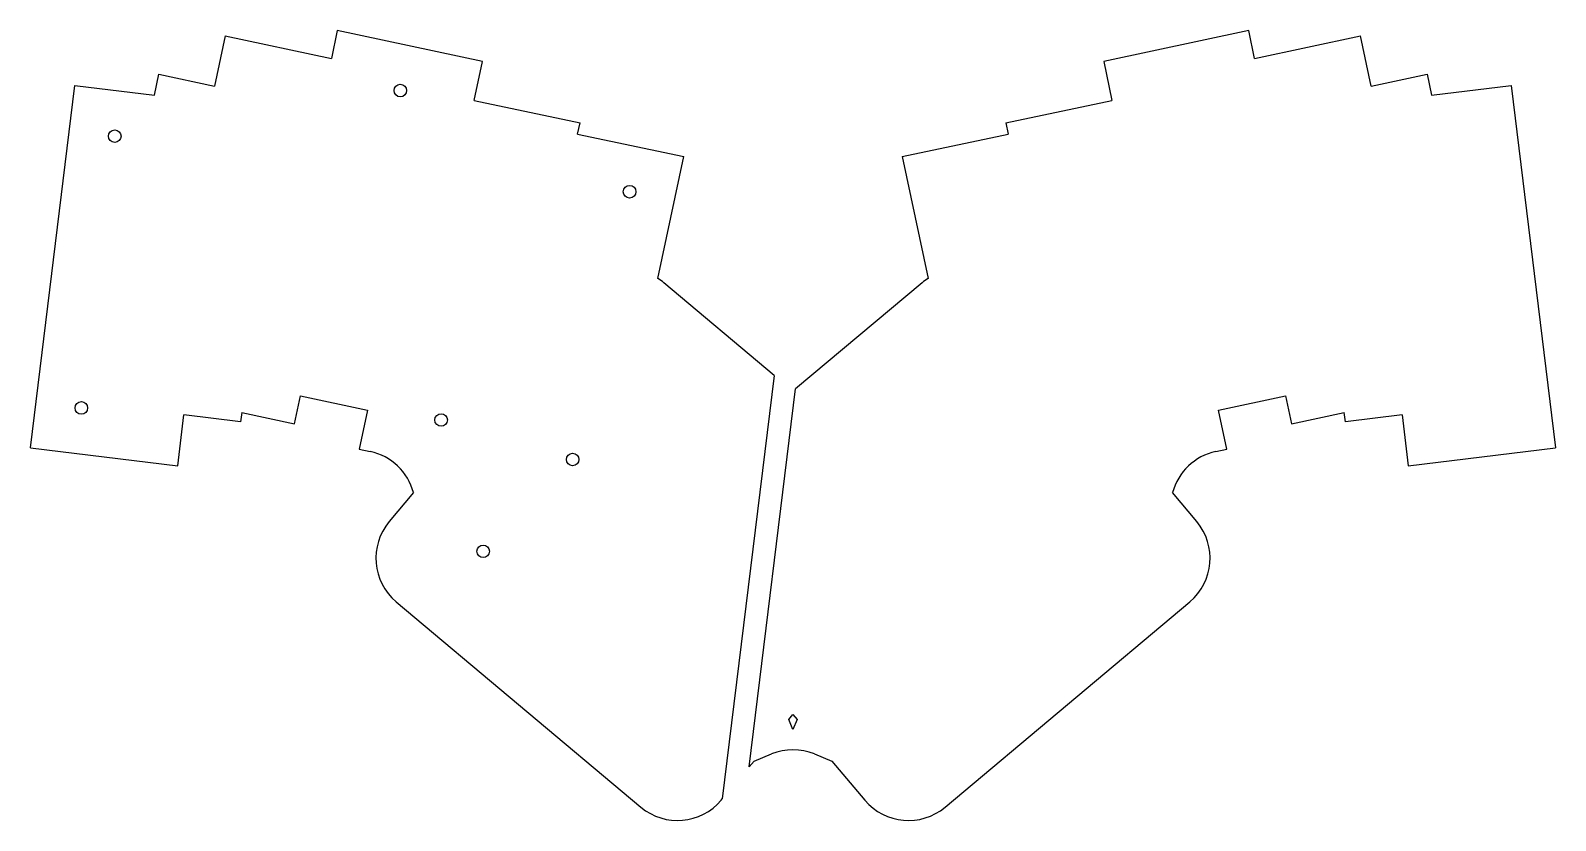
# Model space of a CAD drawing. Header units: millimetres. Extents: x -14 to 253, y -77 to 62.
import ezdxf

# ---------------------------------------------------------------- set-up
doc = ezdxf.new("R2010")
doc.units = ezdxf.units.MM

msp = doc.modelspace()

# ---------------------------------------------------------------- linework, layer by layer
for p, q in [((39.29, 61.82), (38.26, 56.93)), ((64.73, 56.41), (39.29, 61.82)), ((199.09, 61.82), (173.66, 56.41)), ((200.13, 56.93), (199.09, 61.82)), ((19.67, 60.88), (17.8, 52.07)), ((19.67, 60.88), (38.26, 56.93)), ((200.13, 56.93), (218.71, 60.88)), ((220.58, 52.07), (218.71, 60.88)), ((63.27, 49.57), (64.73, 56.41)), ((173.66, 56.41), (175.11, 49.57)), ((7.24, 50.49), (8.02, 54.15)), ((8.02, 54.15), (17.8, 52.07)), ((220.58, 52.07), (230.37, 54.15)), ((230.37, 54.15), (231.14, 50.49)), ((-14.49, -11.32), (-6.69, 52.2)), ((-6.69, 52.2), (7.24, 50.49)), ((231.14, 50.49), (245.07, 52.2)), ((245.07, 52.2), (252.87, -11.32)), ((63.27, 49.57), (81.86, 45.61)), ((156.53, 45.61), (175.11, 49.57)), ((81.44, 43.66), (81.86, 45.61)), ((156.53, 45.61), (156.94, 43.66)), ((81.44, 43.66), (100.03, 39.71)), ((138.36, 39.71), (156.94, 43.66)), ((95.49, 18.36), (100.03, 39.71)), ((138.36, 39.71), (142.9, 18.36)), ((115.91, 1.34), (96.56, 17.58)), ((141.83, 17.58), (119.65, -1.03)), ((115.91, 1.34), (106.79, -72.9)), ((31.8, -7.13), (32.84, -2.24)), ((32.84, -2.24), (44.57, -4.73)), ((111.51, -67.28), (119.65, -1.03)), ((193.81, -4.73), (205.55, -2.24)), ((205.55, -2.24), (206.59, -7.13)), ((22.54, -5.16), (22.34, -6.77)), ((22.54, -5.16), (31.8, -7.13)), ((44.57, -4.73), (43.12, -11.58)), ((195.27, -11.58), (193.81, -4.73)), ((206.59, -7.13), (215.85, -5.16)), ((216.04, -6.77), (215.85, -5.16)), ((11.32, -14.49), (12.42, -5.55)), ((22.34, -6.77), (12.42, -5.55)), ((225.97, -5.55), (216.04, -6.77)), ((225.97, -5.55), (227.07, -14.49)), ((-14.49, -11.32), (11.32, -14.49)), ((43.12, -11.58), (45.07, -12)), ((193.31, -12), (195.27, -11.58)), ((227.07, -14.49), (252.87, -11.32)), ((52.65, -19.19), (48.4, -24.25)), ((189.98, -24.25), (185.73, -19.19)), ((49.63, -38.34), (92.53, -74.34)), ((145.85, -74.34), (188.75, -38.34)), ((118.48, -58.97), (119.19, -58.12)), ((119.19, -58.12), (119.9, -58.97)), ((119.19, -60.72), (118.48, -58.97)), ((119.9, -58.97), (119.19, -60.72)), ((111.51, -67.28), (112.37, -66.26)), ((112.37, -66.26), (115.45, -65.01)), ((122.94, -65.01), (126.02, -66.26)), ((126.02, -66.26), (131.76, -73.11)), ((106.62, -73.11), (106.79, -72.9))]:
    msp.add_line(p, q)
for centre in [(50.35, 51.29), (0.28, 43.29), (90.54, 33.55), (-5.57, -4.35), (57.5, -6.46), (80.56, -13.4), (64.87, -29.49)]:
    msp.add_circle(centre, 1.1)
for centre, start, end in [((90.13, 9.92), 50, 57.5925), ((148.26, 9.92), 122.4075, 130), ((43, -21.78), 375.0256, 78), ((195.39, -21.78), 102, 164.9744), ((56.06, -30.68), 140, 230), ((182.32, -30.68), 310, 40), ((119.19, -74.28), 68, 112), ((98.96, -66.68), 230, 320), ((139.43, -66.68), 220, 310)]:
    msp.add_arc(centre, 10, start, end)

doc.saveas('drawing.dxf')
